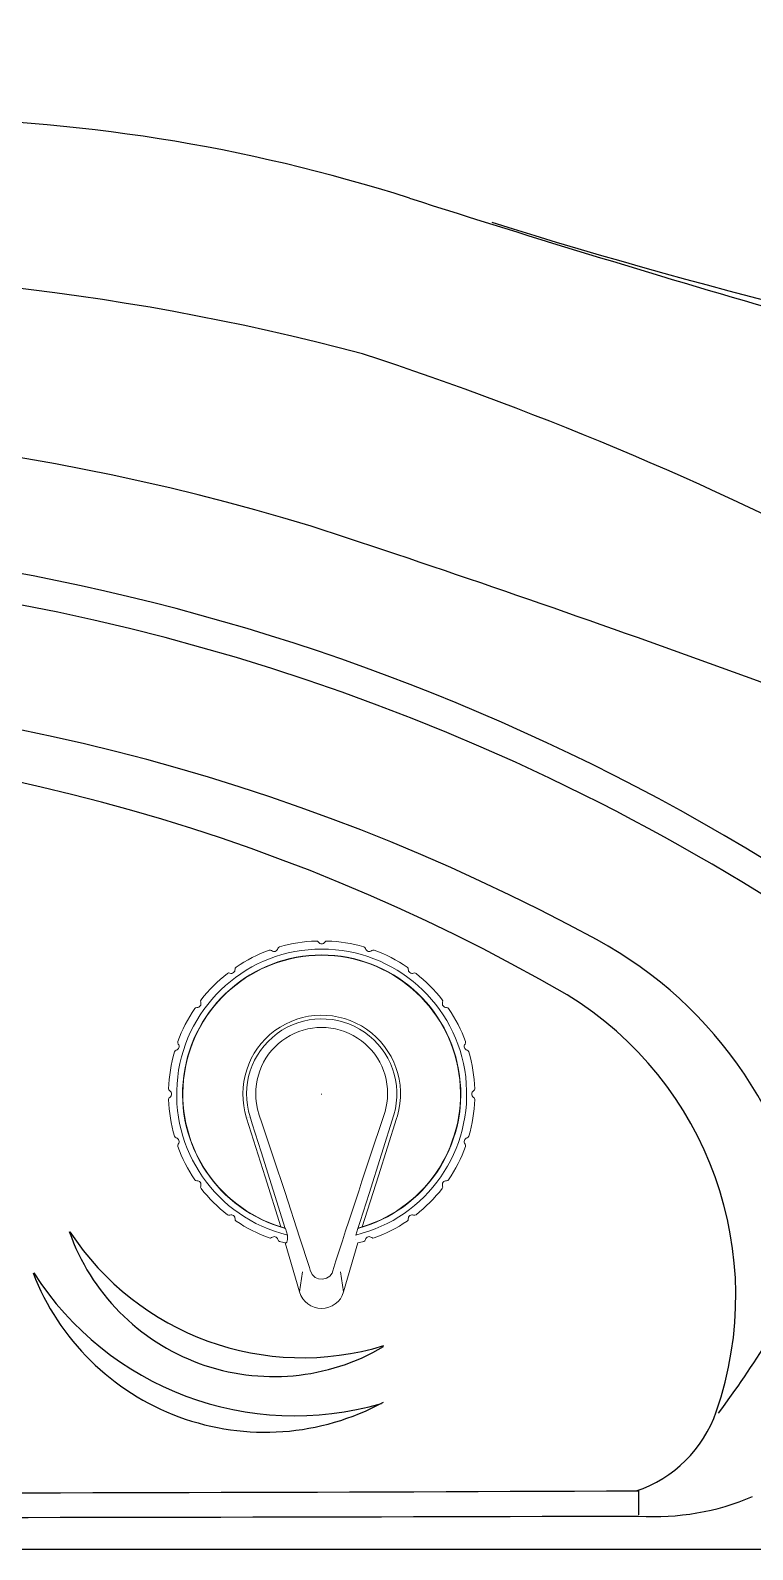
# Model space of a CAD drawing. Header units: inches. Extents: x 2 to 87, y 0 to 129.
# Drawn here: x 48.13 to 54.03, y 21.11 to 33.51 of the extents above; entities that cross this region are included whole.
import ezdxf

# ---------------------------------------------------------------- set-up
doc = ezdxf.new("R2010")
doc.units = ezdxf.units.IN
doc.header["$MEASUREMENT"] = 0
doc.layers.add('1', color=4, linetype='Continuous')

# ---------------------------------------------------------------- blocks, each defined once
blk = doc.blocks.new('AIRVALVE CAP HS')
at = {"layer": '1', "linetype": 'Continuous', "lineweight": 0}
for p, q in [((-0.1788493580715311, 1.615269485979539), (-0.2959970048483171, 1.214574535954888)), ((0.2977852359560131, 1.21419451532077), (0.1811505744724826, 1.615039086022712)), ((-0.2777343922738993, 1.150855100586327), (-0.294860864969408, 1.096951352038865)), ((0.2959660349752937, 1.096716688735867), (0.2788780662487937, 1.150635071566128)), ((-0.294860864969408, 1.096951352038865), (-0.2958833206980245, 1.096157593048304)), ((0.2969984819474547, 1.095916915828624), (0.2959660349752937, 1.096716688735867)), ((0.5846159726989981, 0.1862682341678195), (0.5846157893677884, 0.186268380832793)), ((0.000117008214246539, 0.0001543075051131382), (0.000117008214246539, 0.0001543075051131382)), ((0.000117008214246539, 0.0001543075051131382), (0.003669376972240457, 0.0001543075051131382))]:
    blk.add_line(p, q, dxfattribs=at)
at = {"layer": '1', "color": 3, "linetype": 'Continuous', "lineweight": 0}
for p, q in [((-0.1538060653199409, 1.451405822523775), (-0.1788493580715311, 1.615269485979539)), ((0.1560400817484435, 1.451405822523775), (0.1810833745000338, 1.615269485979539)), ((-0.5187772029038769, 0.1419535509038923), (-0.5322212285053212, 0.07527742395512149))]:
    blk.add_line(p, q, dxfattribs=at)
at = {"layer": '1', "color": 3, "linetype": 'Continuous', "lineweight": 0, "flags": 128}
for points in [[(0.5321998774114576, 0.07571886781306603), (0.5234266111394135, 0.1235424956299056), (0.5096337879378154, 0.1721066665000706), (0.488923057532574, 0.2339795457261005), (0.3935716056031566, 0.5192088725261428), (0.2988534494026425, 0.804383894275837), (0.179801033492879, 1.168190262975621), (0.1006559206216195, 1.415218960741981), (0.09450872769959062, 1.438449325129547), (0.07880336492983986, 1.473098717721669), (0.05345995376350743, 1.496217768928901), (0.02498243436886582, 1.50821284913804), (-0.006576057674465119, 1.511275934058538), (-0.03857209761207514, 1.503500614274238), (-0.0655964890819547, 1.48649444871662), (-0.08529267628689752, 1.460470785942178), (-0.09071871909794993, 1.443209866538076)], [(-0.2958833206980245, 1.096157593048304), (-0.3140046396923424, 1.038959793802164), (-0.3865051688267016, 0.8101732167642197), (-0.5899008858486923, 0.1687869794460966)], [(0.5846159726989981, 0.1862682341678195), (0.5665288816426113, 0.2434768866219201), (0.4941677208982611, 0.4723074998178163), (0.2969984819474547, 1.095916915828624)]]:
    blk.add_lwpolyline(points, dxfattribs=at)
at = {"layer": '1', "color": 3, "linetype": 'Continuous', "lineweight": 0, "const_width": 0.0002952755905511812, "flags": 128}
for points in [[(-0.1534824215587065, 1.450949254464753), (-0.1537773189853482, 1.451260330871172), (-0.1538060653199409, 1.451405822523775)], [(-0.6186021576224903, 0.1774408728089156), (-0.6173800717401292, 0.1770723953989375), (-0.613457517053817, 0.1758896707285373), (-0.6043929617683261, 0.1731565323019879), (-0.5969308313048316, 0.1709065632938191), (-0.5919116259537844, 0.169393164110069), (-0.5899009225149427, 0.1687869061136169)]]:
    blk.add_lwpolyline(points, dxfattribs=at)
at = {"layer": '1', "linetype": 'Continuous', "lineweight": 0, "const_width": 0.0002952755905511812, "flags": 128}
for points in [[(-0.2959970043847449, 1.214574525085801), (-0.2853896252554335, 1.210569838014955), (-0.2815481396325907, 1.203036905036036), (-0.2788787638027941, 1.191725295708714), (-0.2773802144474899, 1.173838402339634), (-0.2777343920226656, 1.150855121177791)], [(0.6131857593250487, 0.1953368410731642), (0.6086267886573324, 0.193889807789418), (0.5990410960587411, 0.1908472062711439), (0.5916127718713682, 0.1884893101764291), (0.5866166295872404, 0.1869034034969559), (0.5846159360327619, 0.1862683441665496)]]:
    blk.add_lwpolyline(points, dxfattribs=at)
at = {"layer": '1', "linetype": 'Continuous', "lineweight": 0, "flags": 128}
for points in [[(0.278878061276103, 1.150635050386732), (0.2794273582639164, 1.185616699609071), (0.2816395793748114, 1.198362545701301), (0.2851078393091768, 1.207511066683473), (0.2906733533492201, 1.213466104557035), (0.2977852295255587, 1.214194516142364)], [(-0.6186021576224903, 0.1774408728089156), (-0.6117777997913834, 0.1989411877687814), (-0.463438023425141, 0.6663874977891169), (-0.3310661392631147, 1.083670243969891)], [(0.3321684856605742, 1.083404413707456), (0.4616760029120144, 0.6741663879267179), (0.6131857593250487, 0.1953368410731642)]]:
    blk.add_lwpolyline(points, dxfattribs=at)
at = {"layer": '1', "linetype": 'Continuous', "lineweight": 0}
for centre, radius, start, end in [((0.001117008214251314, 1.56265430750512), 0.1874999999999997, 16.22353199196328, 163.7031294202729), ((0.000117008214246539, 0.0001543075051131382), 1.183770972760755, 103.574952891569, 76.37974904376136), ((0.000117008214246539, 0.0001543075051131382), 1.250000000000001, 110.0289698214418, 123.9710301785593), ((-0.4211515687719469, 1.155763577995771), 0.02, 49.81266130039047, 110.0289425143228), ((-0.3880878592087242, 1.194906736899611), 0.03123861609227018, 229.8126613003939, 346.1878827295945), ((-0.3383308685905604, 1.182674089448), 0.02, 105.9716015156577, 166.1878827295829), ((0.000117008214246539, 0.0001543075051131382), 1.250000000000001, 103.7031294202727, 105.9710301785596), ((0.000117008214246539, 0.0001543075051131382), 1.25, 74.02896982144125, 76.22353199196358), ((0.3385648850190677, 1.182674089448), 0.02, 13.81211727041714, 74.02839848434232), ((0.3883218756372315, 1.194906736899611), 0.03123861609227018, 193.8121172704055, 310.1873386996052), ((0.4213855852004542, 1.155763577995771), 0.02, 69.97105748567634, 130.1873386996095), ((0.000117008214246539, 0.0001543075051131382), 1.25, 56.02896982144161, 69.97103017855898), ((0.000117008214246539, 0.0001543075051131382), 1.135770972760755, 105.0532101769551, 74.9012766070337), ((0.000117008214246539, 0.0001543075051131382), 1.133000000000001, 106.9960863393739, 72.95799060442629), ((-0.7382865653595161, 1.016469489507443), 0.03123861609227018, 247.8126613003943, 4.187882729594248), ((-0.6871847592521334, 1.02021130612701), 0.02, 123.9716015156578, 184.1878827295828), ((-0.378150721108355, 1.272137034647287), 0.1942593344881468, 284.0270538947814, 295.0552903304222), ((0.4108172062823741, 1.360153356326705), 0.2877074877307231, 246.6962441388969, 254.1354879149577), ((0.6874187756806407, 1.02021130612701), 0.02, 355.8121172704172, 56.02839848434221), ((0.7385205817880234, 1.016469489507443), 0.03123861609227018, 175.8121172704058, 292.1873386996057), ((0.000117008214246539, 0.0001543075051131382), 1.250000000000001, 128.0289698214417, 141.9710301785591), ((-0.7576361204776987, 0.9690248850114642), 0.02, 67.81266130039064, 128.028942514323), ((0.757870136906206, 0.9690248850114642), 0.02, 51.97105748567702, 112.1873386996101), ((0.000117008214246539, 0.0001543075051131382), 1.25, 38.02896982144198, 51.97103017855917), ((-1.016205184968726, 0.738548231016658), 0.03123861609227018, 265.8126613003946, 22.18788272959447), ((-0.9687607642011358, 0.7578982366259126), 0.02, 141.971601515658, 202.1878827295828), ((0.9689947806296431, 0.7578982366259126), 0.02, 337.8121172704172, 38.02839848434205), ((1.016439201397233, 0.738548231016658), 0.03123861609227018, 157.8121172704055, 274.1873386996054), ((0.000117008214246539, 0.0001543075051131382), 1.250000000000001, 146.0289698214416, 159.9710301785591), ((-1.019946516370624, 0.6874463893826004), 0.02, 85.81266130039054, 146.0289425143229), ((1.020180532799131, 0.6874463893826004), 0.02, 33.97105748567706, 94.18733869960946), ((0.000117008214246539, 0.0001543075051131382), 1.25, 20.02896982144193, 33.97103017855873), ((-1.19463910717603, 0.3883478305995425), 0.03123861609227018, 283.8126613003947, 40.18788272959432), ((-1.155496262217682, 0.4214119118300204), 0.02, 159.971601515658, 220.1878827295828), ((1.194873123604538, 0.3883478305995425), 0.03123861609227018, 139.8121172704057, 256.1873386996053), ((1.155730278646189, 0.4214119118300204), 0.02, 319.8121172704169, 20.02839848434199), ((0.000117008214246539, 0.0001543075051131382), 1.250000000000001, 164.0289698214422, 177.9710301785594), ((-1.182405987276653, 0.3385909561340128), 0.02, 103.8126613003904, 164.0289425143229), ((1.18264000370516, 0.3385909561340128), 0.02, 15.97105748567705, 76.1873386996096), ((0.000117008214246539, 0.0001543075051131382), 1.25, 2.028969821441414, 15.97103017855925), ((-2.85842574498929e-07, 1.909814592693238e-06), 0.6435470933491265, 163.9950592792689, 17.66966125211469), ((-1.229112281693276, 0.04368995764852457), 0.02, 177.9716015156581, 238.1878827295828), ((-1.256121976453642, 0.0001483434386386762), 0.03123861609227018, 301.812661300394, 58.1878827295943), ((1.256355992882149, 0.0001483434386386762), 0.03123861609227018, 121.8121172704057, 238.187338699606), ((1.229346298121783, 0.04368995764852457), 0.02, 301.8121172704172, 2.028398484341848), ((-1.229111868261882, -0.04339301430914588), 0.02, 121.8126613003902, 182.0289425143233), ((0.000117008214246539, 0.0001543075051131382), 1.250000000000001, 182.028969821443, 195.9710301785601), ((0.000117008214246539, 0.0001543075051131382), 1.249999999999999, 344.0289698214426, 357.9710301785594), ((1.229345884690389, -0.04339301430914588), 0.02, 357.9710574856767, 58.18733869960985), ((-1.182402773728668, -0.3382935692997293), 0.02, 195.971601515658, 256.1878827295828), ((-1.19463542118028, -0.3880505599178861), 0.03123861609227018, 319.8126613003942, 76.18788272959452), ((1.194869437608787, -0.3880505599178861), 0.03123861609227018, 103.8121172704055, 220.1873386996058), ((1.182636790157176, -0.3382935692997293), 0.02, 283.8121172704172, 344.0283984843421), ((-1.155492262276454, -0.4211142694810945), 0.02, 139.8126613003901, 200.0289425143231), ((0.000117008214246539, 0.0001543075051131382), 1.25, 200.0289698214427, 213.9710301785598), ((0.000117008214246539, 0.0001543075051131382), 1.25, 326.0289698214427, 339.9710301785595), ((1.155726278704961, -0.4211142694810945), 0.02, 339.9710574856769, 40.18733869960953), ((-1.01993999040765, -0.6871474599613094), 0.02, 213.9716015156583, 274.1878827295824), ((-1.016198173788098, -0.738249266068685), 0.03123861609227018, 337.8126613003942, 94.18788272959466), ((1.016432190216605, -0.738249266068685), 0.03123861609227018, 85.81211727040534, 202.1873386996059), ((1.020174006836157, -0.6871474599613094), 0.02, 265.8121172704176, 326.0283984843417), ((-0.9687535692921188, -0.7575988211868605), 0.02, 157.8126613003901, 218.028942514323), ((0.000117008214246539, 0.0001543075051131382), 1.25, 218.0289698214423, 231.9710301785603), ((0.000117008214246539, 0.0001543075051131382), 1.25, 308.0289698214418, 321.9710301785592), ((0.968987585720626, -0.7575988211868605), 0.02, 321.971057485677, 22.18733869960988), ((-0.7576269209065174, -0.9687234649102692), 0.02, 231.9716015156576, 292.1878827295824), ((-0.7382769152972628, -1.016167885677866), 0.03123861609227018, 355.8126613003942, 112.1878827295946), ((0.7385109317257701, -1.016167885677866), 0.03123861609227018, 67.81211727040537, 184.1873386996058), ((0.7578609373350247, -0.9687234649102692), 0.02, 247.8121172704176, 308.0283984843423), ((-0.6871750736631981, -1.019909217079764), 0.02, 175.8126613003901, 236.0289425143229), ((0.000117008214246539, 0.0001543075051131382), 1.25, 236.0289698214425, 249.9710301785599), ((0.000117008214246539, 0.0001543075051131382), 1.249999999999999, 290.0289698214418, 303.9710301785593), ((0.6874090900917054, -1.019909217079764), 0.02, 303.9710574856768, 4.187338699609864), ((-0.4211405961106607, -1.155458962926843), 0.02, 249.9716015156579, 310.1878827295824), ((-0.3880765148801686, -1.194601807885206), 0.03123861609227018, 13.81266130039426, 130.1878827295943), ((-0.3383196404146531, -1.182368687985814), 0.02, 193.8126613003905, 254.0289425143234), ((0.000117008214246539, 0.0001543075051131382), 1.249999999999999, 254.0289698214429, 267.9710574856726), ((-0.04343031360001248, -1.229074568971029), 0.02, 267.9710574856767, 328.1873386996096), ((0.0001110441477720769, -1.256084677162789), 0.03123861609227018, 31.81211727040548, 148.1873386996056), ((0.04365265835765797, -1.229074982402423), 0.02, 211.8121172704172, 272.0283984843418), ((0.000117008214246539, 0.0001543075051131382), 1.249999999999999, 272.0283984843426, 285.9710301785596), ((0.3385536568431604, -1.182368687985814), 0.02, 285.9710574856766, 346.1873386996094), ((0.3883105313086759, -1.194601807885206), 0.03123861609227018, 49.81211727040569, 166.1873386996057), ((0.421374612539168, -1.155458962926843), 0.02, 229.8121172704175, 290.0283984843422)]:
    blk.add_arc(centre, radius, start, end, dxfattribs=at)
at = {"layer": '1', "color": 3, "linetype": 'Continuous', "lineweight": 0}
for centre, radius, start, end in [((-80.26091298233668, 27.09473762174269), 84.17399116018414, 341.3247840268964, 342.2574474058453), ((0, 0), 0.6135727592357708, 164.0327219971692, 17.67275002280167), ((2.27896072715339e-05, -0.005193919149419912), 0.5382929795917775, 171.4024202336356, 8.645103943330112)]:
    blk.add_arc(centre, radius, start, end, dxfattribs=at)
blk = doc.blocks.new('2018 HOT SPOT STRIDE')
at = {"layer": '1', "color": 4, "linetype": 'Continuous'}
blk.add_lwpolyline([(5.899999999999991, 0, -0.414213562373095), (0, 5.899999999999999), (0, 59.36151569805996, -0.4142135623730949), (5.899999999999991, 65.26151569805997), (78.30527824132356, 65.26151569805997, -0.414213562373095), (84.2052782413236, 59.36151569805996), (84.20527824132354, 5.899999999999999, -0.414213562373095), (78.30527824132356, 0)], format="xyb", close=True, dxfattribs=at)
at = {"layer": '1', "color": 3, "linetype": 'Continuous'}
for centre, radius, start, end in [((44.69542310553256, -2.116594636373037), 13.8001782206566, 72.29419227124811, 89.75527140573212), ((84.94950369886875, 123.9719812655002), 118.5581232846787, 252.2941922712481, 255.4518115269006), ((42.52303229613996, -9.977630606775804), 19.15737399592584, 73.1069626871754, 118.4349322989957), ((12.85388739811322, -99.12090795719261), 113.1027617360706, 68.46800652483921, 71.84795149735189), ((42.36787590000002, -9.818940401940026), 17.846174, 63.56328399999977, 125.3685800000006), ((42.36787590000002, -9.818940401940026), 16.846174, 61.4295629999992, 118.57044), ((42.36787590000002, -9.818940401940026), 17.846174, 48.24260000000058, 63.56328399999977), ((48.78974990000002, 1.974082698059966), 3.418, 6.334937899999872, 61.4295629999992), ((47.78452810146457, 3.181258195401824), 1.768842958455318, 199.3400891769698, 300.4643355156252), ((48.02134406299713, 3.837562417836594), 2.271293892604577, 213.1847714233392, 286.9517306421621), ((47.71419458940973, 2.988563460202727), 2.030175176199627, 201.0608788231805, 298.4177428833769), ((47.95553430262829, 3.618360013888058), 2.526409660871137, 212.5286018420726, 286.2963347080989), ((44.30883676026708, 6.402608452861784), 8.85873860718662, 323.3326880197296, 332.7849371408145), ((447.3414210209026, 1.814006724425532), 396.5814025552347, 180.1926527243019, 180.2209542300045), ((50.89642632119059, 2.298321774956683), 2.02830698957509, 266.3015114624909, 293.1526149653657), ((42.18868844734284, 2720.4556263511), 2720.194843135354, 269.8269663328544, 270.1806022053517)]:
    blk.add_arc(centre, radius, start, end, dxfattribs=at)
at = {"layer": '1', "color": 2}
for centre, radius, start, end in [((62.84471849629078, 53.17740689545471), 44.37817640584798, 252.5888764585571, 260.1504682766627), ((43.39973256786529, -9.397405208266534), 19.82559342145644, 75.06601839233029, 111.3684797807595), ((40.11516065082988, -16.00550198180754), 27.09688492545051, 61.95683970725081, 71.95475835239793), ((42.36800890001818, -9.818661757478353), 18.09594451512455, 49.29532047839529, 131.3834902366452), ((42.36787089965829, -8.97434945576559), 15.59893997513008, 59.9458070338875, 120.0541926442682), ((48.67593056949927, 2.070529383057632), 2.880714651919797, 340.8554259595657, 58.52297276417074), ((50.41074076493938, 1.468285630957709), 1.04434215399181, 288.638932166034, 340.8554259595657), ((42.90356265232272, 1611.47902526719), 1611.017658847678, 269.6827321673751, 270.2795610520463)]:
    blk.add_arc(centre, radius, start, end, dxfattribs=at)
at = {"layer": '1', "color": 3, "rotation": 180}
blk.add_blockref('AIRVALVE CAP HS', (48.17603479610911, 3.717861517314887), dxfattribs=at)

msp = doc.modelspace()

# ---------------------------------------------------------------- block references
msp.add_blockref('2018 HOT SPOT STRIDE', (2.332627448675879, 21.10962563884446))

doc.saveas('drawing.dxf')
